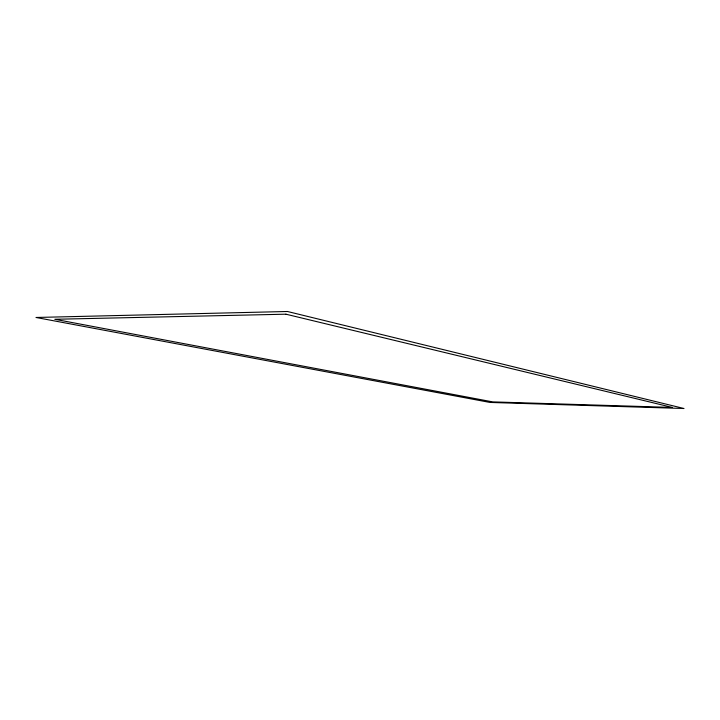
<?xml version="1.0" encoding="UTF-8"?>
<svg xmlns="http://www.w3.org/2000/svg" width="720" height="720" viewBox="0 0 720 720"><rect width="100%" height="100%" fill="white"/><g stroke="black" fill="none" stroke-linecap="round" stroke-linejoin="round"><path stroke-width="1.08" d="M287.433 311.49L36 317.475L489.96 402.435L684 408.51L287.433 311.49M285.921 314.19L54.81 319.284L492.705 401.886L672.363 407.439L285.921 314.19"/></g></svg>
